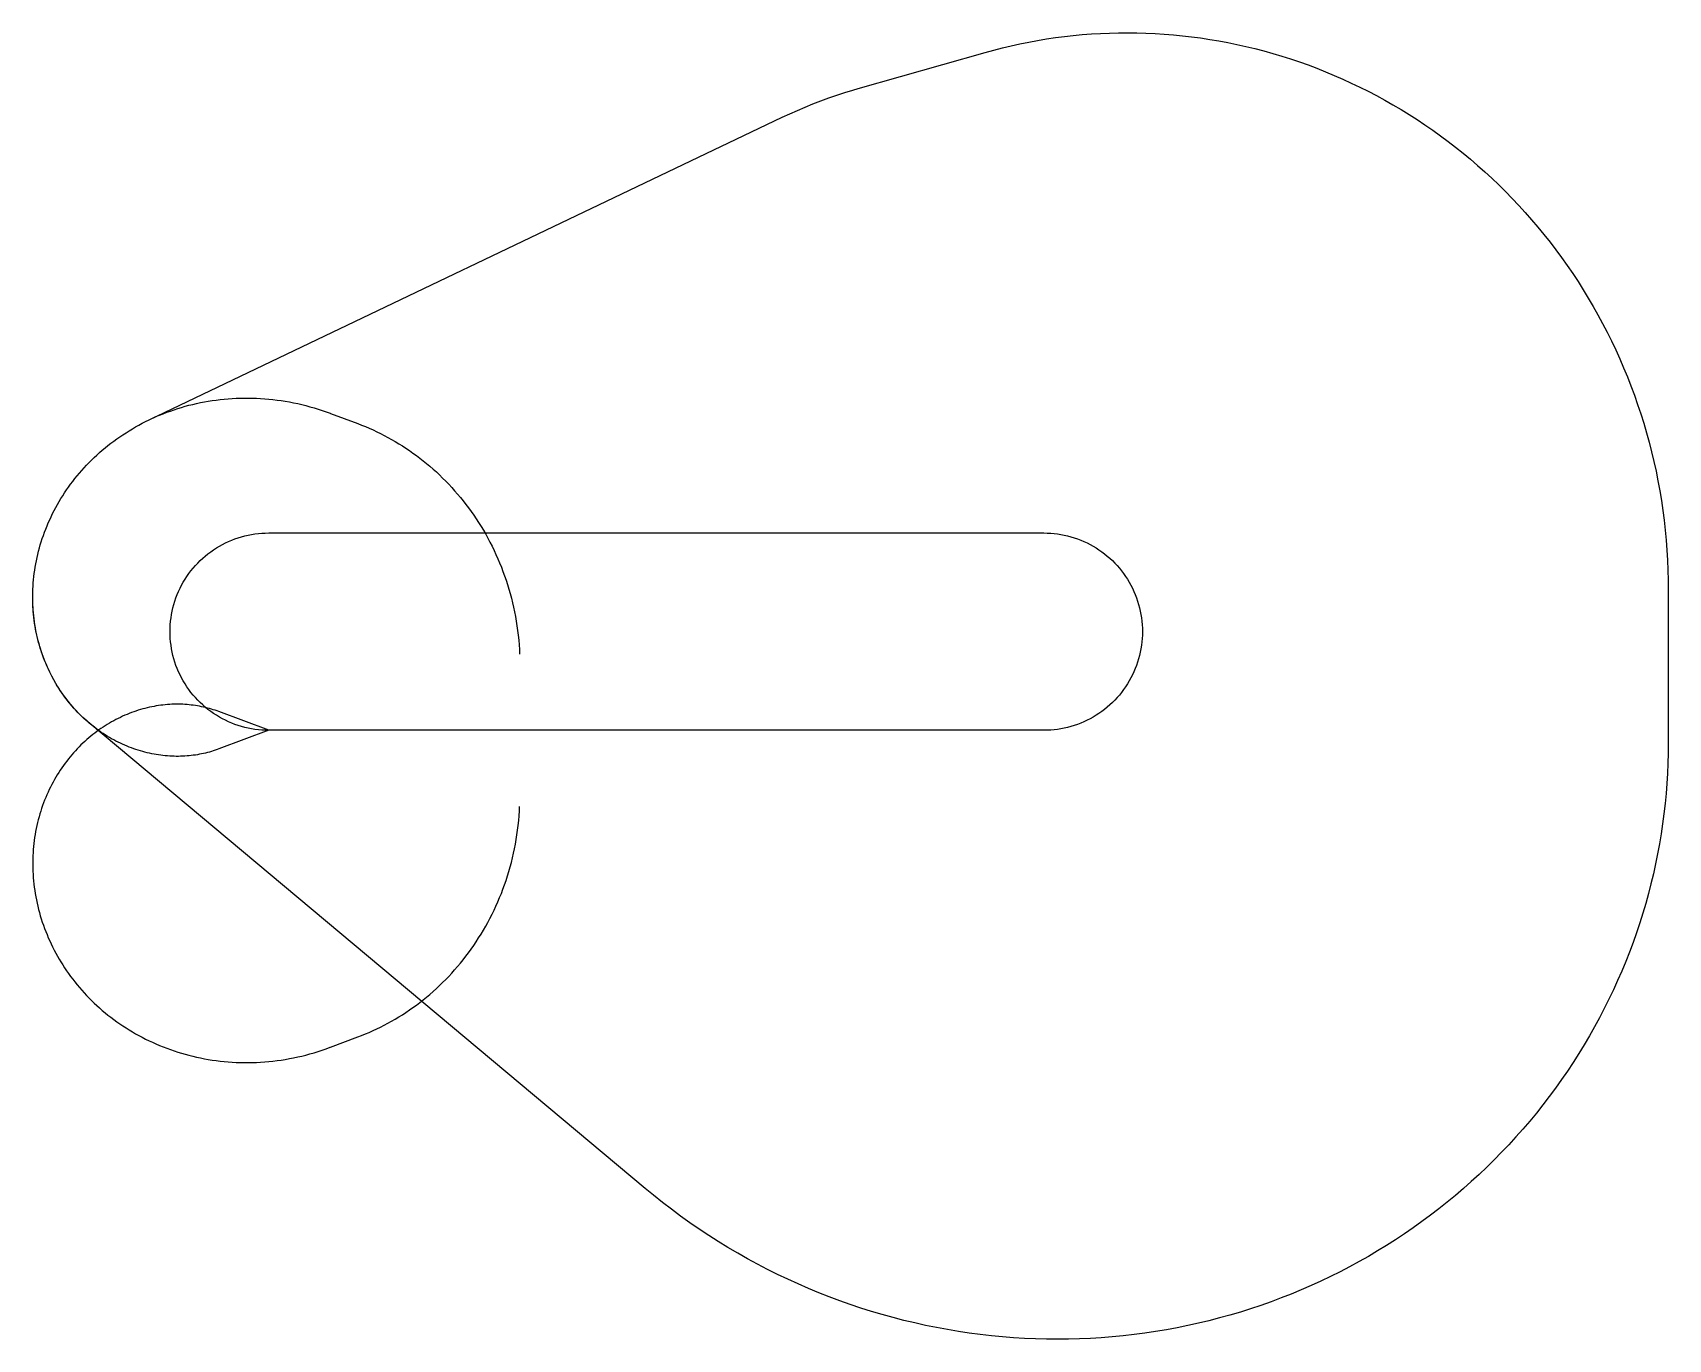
# Model space of a CAD drawing. Header units: metres. Extents: x -3536 to 20971, y -9124 to 10452.
import ezdxf

# ---------------------------------------------------------------- set-up
doc = ezdxf.new("R2010")
doc.units = ezdxf.units.M

msp = doc.modelspace()

# ---------------------------------------------------------------- linework, layer by layer
at = {"layer": 'NorminalTrack', "color": 1}
msp.add_lwpolyline([(0, 0), (0, 0), (-52, 1), (-103, 4), (-155, 8), (-206, 14), (-257, 22), (-307, 32), (-358, 44), (-408, 57), (-457, 72), (-506, 89), (-554, 108), (-601, 128), (-648, 150), (-694, 173), (-739, 198), (-784, 225), (-827, 253), (-869, 282), (-910, 313), (-950, 346), (-989, 380), (-1027, 415), (-1064, 452), (-1099, 489), (-1133, 528), (-1165, 568), (-1196, 610), (-1226, 652), (-1254, 695), (-1281, 739), (-1306, 784), (-1329, 830), (-1351, 877), (-1371, 925), (-1390, 973), (-1406, 1022), (-1421, 1071), (-1435, 1121), (-1446, 1171), (-1456, 1222), (-1464, 1273), (-1471, 1324), (-1475, 1376), (-1478, 1427), (-1479, 1479), (-1478, 1530), (-1475, 1582), (-1471, 1633), (-1464, 1684), (-1456, 1735), (-1446, 1786), (-1435, 1836), (-1421, 1886), (-1406, 1936), (-1390, 1984), (-1371, 2033), (-1351, 2080), (-1329, 2127), (-1306, 2173), (-1281, 2218), (-1254, 2262), (-1226, 2306), (-1196, 2348), (-1165, 2389), (-1133, 2429), (-1099, 2468), (-1064, 2506), (-1027, 2542), (-989, 2578), (-950, 2611), (-910, 2644), (-869, 2675), (-827, 2705), (-784, 2733), (-739, 2759), (-694, 2784), (-648, 2808), (-601, 2830), (-554, 2850), (-506, 2868), (-457, 2885), (-408, 2900), (-358, 2913), (-307, 2925), (-257, 2935), (-206, 2943), (-155, 2949), (-103, 2954), (-52, 2956), (0, 2957), (0, 2957), (11614, 2957), (11614, 2957), (11665, 2956), (11717, 2954), (11768, 2949), (11819, 2943), (11870, 2935), (11921, 2925), (11971, 2913), (12021, 2900), (12070, 2885), (12119, 2868), (12167, 2850), (12215, 2830), (12262, 2808), (12308, 2784), (12353, 2759), (12397, 2733), (12440, 2705), (12483, 2675), (12524, 2644), (12564, 2611), (12603, 2578), (12641, 2542), (12677, 2506), (12712, 2468), (12746, 2429), (12779, 2389), (12810, 2348), (12839, 2306), (12868, 2262), (12894, 2218), (12919, 2173), (12943, 2127), (12964, 2080), (12985, 2033), (13003, 1984), (13020, 1936), (13035, 1886), (13048, 1836), (13060, 1786), (13070, 1735), (13078, 1684), (13084, 1633), (13089, 1582), (13091, 1530), (13092, 1479), (13091, 1427), (13089, 1376), (13084, 1324), (13078, 1273), (13070, 1222), (13060, 1171), (13048, 1121), (13035, 1071), (13020, 1022), (13003, 973), (12985, 925), (12964, 877), (12943, 830), (12919, 784), (12894, 739), (12868, 695), (12839, 652), (12810, 610), (12779, 568), (12746, 528), (12712, 489), (12677, 452), (12641, 415), (12603, 380), (12564, 346), (12524, 313), (12483, 282), (12440, 253), (12397, 225), (12353, 198), (12308, 173), (12262, 150), (12215, 128), (12167, 108), (12119, 89), (12070, 72), (12021, 57), (11971, 44), (11921, 32), (11870, 22), (11819, 14), (11768, 8), (11717, 4), (11665, 1), (11614, 0), (0, 0)], dxfattribs=at)
at = {"layer": 'WindSpiral', "color": 5}
for points in [[(0, 0), (-747, -280), (-774, -290), (-802, -300), (-831, -309), (-859, -318), (-888, -326), (-918, -334), (-947, -341), (-977, -348), (-1007, -354), (-1037, -360), (-1068, -366), (-1099, -371), (-1130, -375), (-1161, -379), (-1192, -382), (-1224, -385), (-1256, -387), (-1288, -389), (-1320, -390), (-1353, -391), (-1385, -391), (-1418, -390), (-1451, -389), (-1484, -387), (-1517, -385), (-1551, -382), (-1584, -379), (-1618, -375), (-1651, -370), (-1685, -365), (-1718, -359), (-1752, -352), (-1786, -345), (-1820, -337), (-1854, -329), (-1887, -320), (-1921, -310), (-1955, -300), (-1989, -289), (-2022, -277), (-2056, -265), (-2090, -252), (-2123, -239), (-2156, -225), (-2190, -210), (-2223, -194), (-2256, -178), (-2289, -162), (-2321, -144), (-2354, -126), (-2386, -108), (-2419, -88), (-2451, -68), (-2482, -48), (-2514, -27), (-2545, -5), (-2576, 18), (-2607, 41), (-2637, 65), (-2667, 89), (-2697, 114), (-2727, 140), (-2756, 166), (-2785, 193), (-2813, 220), (-2841, 248), (-2869, 277), (-2897, 306), (-2923, 336), (-2950, 367), (-2976, 398), (-3002, 429), (-3027, 461), (-3052, 494), (-3076, 527), (-3099, 561), (-3123, 596), (-3145, 631), (-3168, 666), (-3189, 702), (-3210, 738), (-3231, 775), (-3251, 813), (-3270, 851), (-3289, 889), (-3307, 928), (-3325, 967), (-3341, 1007), (-3358, 1047), (-3373, 1088), (-3388, 1129), (-3403, 1170), (-3416, 1212), (-3429, 1254), (-3441, 1297), (-3453, 1340), (-3464, 1383), (-3474, 1427), (-3483, 1471), (-3492, 1515), (-3500, 1560), (-3507, 1605), (-3513, 1650), (-3519, 1695), (-3524, 1741), (-3528, 1787), (-3531, 1833), (-3534, 1879), (-3535, 1926), (-3536, 1972), (-3536, 2019), (-3535, 2066), (-3534, 2113), (-3531, 2160), (-3528, 2208), (-3524, 2255), (-3519, 2303), (-3513, 2350), (-3506, 2398), (-3499, 2446), (-3491, 2493), (-3481, 2541), (-3471, 2589), (-3460, 2636), (-3448, 2684), (-3436, 2732), (-3422, 2779), (-3408, 2826), (-3392, 2874), (-3376, 2921), (-3359, 2968), (-3341, 3015), (-3322, 3061), (-3303, 3108), (-3282, 3154), (-3261, 3200), (-3238, 3246), (-3215, 3292), (-3191, 3337), (-3166, 3382), (-3140, 3427), (-3114, 3471), (-3086, 3515), (-3058, 3559), (-3029, 3602), (-2999, 3645), (-2968, 3687), (-2936, 3730), (-2904, 3771), (-2870, 3812), (-2836, 3853), (-2801, 3893), (-2766, 3933), (-2729, 3972), (-2692, 4011), (-2654, 4049), (-2615, 4087), (-2575, 4124), (-2535, 4160), (-2493, 4196), (-2451, 4232), (-2409, 4266), (-2365, 4300), (-2321, 4333), (-2277, 4366), (-2231, 4398), (-2185, 4429), (-2138, 4459), (-2091, 4489), (-2043, 4518), (-1994, 4546), (-1944, 4574), (-1894, 4600), (-1844, 4626), (-1793, 4651), (-1793, 4651), (7693, 9184), (7807, 9237), (7922, 9288), (8038, 9338), (8155, 9385), (8273, 9431), (8392, 9474), (8512, 9515), (8633, 9555), (8754, 9592), (8834, 9615), (10735, 10156), (10864, 10192), (10994, 10225), (11125, 10256), (11256, 10285), (11388, 10312), (11521, 10336), (11654, 10358), (11788, 10378), (11922, 10395), (12056, 10410), (12191, 10423), (12327, 10434), (12463, 10442), (12599, 10447), (12735, 10451), (12871, 10452), (13008, 10450), (13144, 10446), (13281, 10440), (13418, 10431), (13555, 10420), (13691, 10407), (13828, 10391), (13964, 10373), (14101, 10352), (14237, 10329), (14372, 10304), (14508, 10276), (14643, 10246), (14778, 10213), (14912, 10178), (15046, 10141), (15179, 10101), (15312, 10059), (15444, 10014), (15575, 9968), (15706, 9918), (15836, 9867), (15966, 9813), (16094, 9757), (16222, 9698), (16348, 9638), (16474, 9575), (16599, 9509), (16723, 9442), (16845, 9372), (16967, 9300), (17087, 9226), (17207, 9150), (17325, 9071), (17442, 8991), (17557, 8908), (17671, 8823), (17784, 8736), (17896, 8647), (18006, 8556), (18114, 8463), (18221, 8368), (18326, 8271), (18430, 8172), (18532, 8072), (18633, 7969), (18732, 7864), (18829, 7758), (18924, 7650), (19018, 7540), (19109, 7428), (19199, 7315), (19287, 7200), (19373, 7083), (19457, 6965), (19539, 6845), (19619, 6724), (19697, 6601), (19773, 6476), (19847, 6351), (19918, 6223), (19988, 6095), (20055, 5965), (20120, 5834), (20183, 5701), (20244, 5567), (20302, 5432), (20358, 5296), (20412, 5159), (20463, 5021), (20512, 4882), (20559, 4741), (20603, 4600), (20645, 4458), (20684, 4315), (20721, 4171), (20756, 4027), (20788, 3882), (20817, 3736), (20844, 3589), (20868, 3442), (20890, 3294), (20909, 3146), (20926, 2997), (20940, 2848), (20952, 2698), (20960, 2548), (20967, 2398), (20970, 2248), (20971, 2114), (20971, -194), (20970, -345), (20966, -496), (20960, -647), (20950, -798), (20938, -949), (20924, -1099), (20907, -1250), (20887, -1401), (20864, -1551), (20839, -1701), (20812, -1851), (20781, -2000), (20748, -2149), (20712, -2298), (20674, -2446), (20633, -2594), (20590, -2741), (20543, -2887), (20495, -3033), (20443, -3178), (20390, -3322), (20333, -3465), (20274, -3608), (20212, -3749), (20148, -3890), (20082, -4030), (20013, -4168), (19941, -4306), (19867, -4442), (19790, -4577), (19712, -4711), (19630, -4844), (19547, -4976), (19460, -5106), (19372, -5234), (19281, -5362), (19188, -5487), (19093, -5612), (18995, -5734), (18895, -5855), (18793, -5975), (18689, -6093), (18583, -6209), (18474, -6323), (18364, -6435), (18251, -6546), (18137, -6655), (18020, -6762), (17901, -6867), (17781, -6970), (17658, -7071), (17534, -7169), (17408, -7266), (17280, -7361), (17150, -7453), (17019, -7544), (16886, -7632), (16751, -7718), (16615, -7801), (16477, -7882), (16337, -7961), (16196, -8038), (16054, -8112), (15910, -8184), (15765, -8253), (15618, -8320), (15470, -8384), (15321, -8446), (15171, -8505), (15020, -8562), (14867, -8616), (14713, -8667), (14559, -8716), (14403, -8762), (14247, -8805), (14089, -8846), (13931, -8884), (13772, -8919), (13612, -8952), (13451, -8982), (13290, -9009), (13129, -9033), (12966, -9054), (12803, -9073), (12640, -9088), (12476, -9101), (12312, -9111), (12148, -9118), (11983, -9123), (11819, -9124), (11654, -9123), (11488, -9118), (11323, -9111), (11158, -9101), (10993, -9088), (10828, -9072), (10663, -9053), (10498, -9032), (10334, -9007), (10170, -8980), (10006, -8949), (9843, -8916), (9680, -8880), (9517, -8841), (9355, -8799), (9194, -8754), (9034, -8707), (8874, -8656), (8714, -8603), (8556, -8547), (8399, -8488), (8242, -8427), (8086, -8362), (7932, -8295), (7778, -8225), (7626, -8152), (7474, -8077), (7324, -7998), (7175, -7918), (7028, -7834), (6881, -7748), (6737, -7659), (6593, -7568), (6451, -7474), (6311, -7377), (6172, -7278), (6035, -7177), (5899, -7073), (5765, -6966), (5643, -6866), (-2681, 101), (-2711, 126), (-2740, 152), (-2770, 178), (-2798, 206), (-2827, 233), (-2854, 262), (-2882, 291), (-2909, 320), (-2936, 350), (-2962, 381), (-2988, 412), (-3013, 444), (-3038, 477), (-3063, 510), (-3087, 543), (-3110, 577), (-3133, 612), (-3156, 647), (-3178, 683), (-3199, 719), (-3220, 756), (-3240, 793), (-3260, 830), (-3279, 869), (-3297, 907), (-3315, 946), (-3332, 986), (-3349, 1026), (-3365, 1066), (-3380, 1107), (-3395, 1148), (-3409, 1190), (-3422, 1232), (-3435, 1274), (-3447, 1317), (-3458, 1360), (-3469, 1404), (-3478, 1447), (-3487, 1491), (-3496, 1536), (-3503, 1581), (-3510, 1626), (-3516, 1671), (-3521, 1716), (-3526, 1762), (-3529, 1808), (-3532, 1854), (-3534, 1901), (-3536, 1947), (-3536, 1994), (-3536, 1998)], [(0, 0), (-747, -280), (-774, -290), (-802, -300), (-831, -309), (-859, -318), (-888, -326), (-918, -334), (-947, -341), (-977, -348), (-1007, -354), (-1037, -360), (-1068, -366), (-1099, -371), (-1130, -375), (-1161, -379), (-1192, -382), (-1224, -385), (-1256, -387), (-1288, -389), (-1320, -390), (-1353, -391), (-1385, -391), (-1418, -390), (-1451, -389), (-1484, -387), (-1517, -385), (-1551, -382), (-1584, -379), (-1618, -375), (-1651, -370), (-1685, -365), (-1718, -359), (-1752, -352), (-1786, -345), (-1820, -337), (-1854, -329), (-1887, -320), (-1921, -310), (-1955, -300), (-1989, -289), (-2022, -277), (-2056, -265), (-2090, -252), (-2123, -239), (-2156, -225), (-2190, -210), (-2223, -194), (-2256, -178), (-2289, -162), (-2321, -144), (-2354, -126), (-2386, -108), (-2419, -88), (-2451, -68), (-2482, -48), (-2514, -27), (-2545, -5), (-2576, 18), (-2607, 41), (-2637, 65), (-2667, 89), (-2697, 114), (-2727, 140), (-2756, 166), (-2785, 193), (-2813, 220), (-2841, 248), (-2869, 277), (-2897, 306), (-2923, 336), (-2950, 367), (-2976, 398), (-3002, 429), (-3027, 461), (-3052, 494), (-3076, 527), (-3099, 561), (-3123, 596), (-3145, 631), (-3168, 666), (-3189, 702), (-3210, 738), (-3231, 775), (-3251, 813), (-3270, 851), (-3289, 889), (-3307, 928), (-3325, 967), (-3341, 1007), (-3358, 1047), (-3373, 1088), (-3388, 1129), (-3403, 1170), (-3416, 1212), (-3429, 1254), (-3441, 1297), (-3453, 1340), (-3464, 1383), (-3474, 1427), (-3483, 1471), (-3492, 1515), (-3500, 1560), (-3507, 1605), (-3513, 1650), (-3519, 1695), (-3524, 1741), (-3528, 1787), (-3531, 1833), (-3534, 1879), (-3535, 1926), (-3536, 1972), (-3536, 2019), (-3535, 2066), (-3534, 2113), (-3531, 2160), (-3528, 2208), (-3524, 2255), (-3519, 2303), (-3513, 2350), (-3506, 2398), (-3499, 2446), (-3491, 2493), (-3481, 2541), (-3471, 2589), (-3460, 2636), (-3448, 2684), (-3436, 2732), (-3422, 2779), (-3408, 2826), (-3392, 2874), (-3376, 2921), (-3359, 2968), (-3341, 3015), (-3322, 3061), (-3303, 3108), (-3282, 3154), (-3261, 3200), (-3238, 3246), (-3215, 3292), (-3191, 3337), (-3166, 3382), (-3140, 3427), (-3114, 3471), (-3086, 3515), (-3058, 3559), (-3029, 3602), (-2999, 3645), (-2968, 3687), (-2936, 3730), (-2904, 3771), (-2870, 3812), (-2836, 3853), (-2801, 3893), (-2766, 3933), (-2729, 3972), (-2692, 4011), (-2654, 4049), (-2615, 4087), (-2575, 4124), (-2535, 4160), (-2493, 4196), (-2451, 4232), (-2409, 4266), (-2365, 4300), (-2321, 4333), (-2277, 4366), (-2231, 4398), (-2185, 4429), (-2138, 4459), (-2091, 4489), (-2043, 4518), (-1994, 4546), (-1944, 4574), (-1894, 4600), (-1844, 4626), (-1793, 4651), (-1741, 4675), (-1689, 4699), (-1636, 4721), (-1582, 4743), (-1528, 4764), (-1474, 4783), (-1419, 4802), (-1364, 4820), (-1308, 4837), (-1252, 4854), (-1195, 4869), (-1138, 4883), (-1080, 4896), (-1023, 4909), (-964, 4920), (-906, 4931), (-847, 4940), (-788, 4948), (-728, 4956), (-668, 4962), (-608, 4967), (-548, 4972), (-487, 4975), (-427, 4977), (-366, 4978), (-305, 4978), (-244, 4977), (-182, 4975), (-121, 4972), (-59, 4968), (2, 4962), (64, 4956), (126, 4948), (188, 4940), (249, 4930), (311, 4919), (373, 4907), (434, 4894), (496, 4880), (557, 4865), (618, 4848), (680, 4831), (741, 4812), (801, 4792), (862, 4772), (922, 4750), (927, 4748), (1335, 4595), (1392, 4573), (1449, 4550), (1506, 4526), (1563, 4500), (1619, 4474), (1675, 4447), (1731, 4418), (1786, 4389), (1841, 4358), (1896, 4327), (1950, 4294), (2004, 4261), (2057, 4226), (2109, 4190), (2162, 4154), (2213, 4116), (2264, 4078), (2315, 4038), (2365, 3997), (2415, 3956), (2463, 3913), (2512, 3870), (2559, 3826), (2606, 3780), (2652, 3734), (2698, 3687), (2742, 3639), (2786, 3590), (2830, 3540), (2872, 3489), (2914, 3438), (2955, 3385), (2995, 3332), (3034, 3278), (3072, 3223), (3110, 3168), (3146, 3111), (3182, 3054), (3217, 2996), (3251, 2937), (3283, 2878), (3315, 2818), (3346, 2757), (3376, 2696), (3405, 2634), (3433, 2571), (3460, 2507), (3486, 2443), (3510, 2379), (3534, 2314), (3557, 2248), (3578, 2182), (3598, 2115), (3618, 2048), (3636, 1980), (3653, 1912), (3668, 1843), (3683, 1774), (3696, 1705), (3709, 1635), (3720, 1565), (3730, 1494), (3738, 1424), (3746, 1352), (3752, 1281), (3757, 1209), (3760, 1143)], [(0, 0), (-747, 280), (-774, 290), (-802, 300), (-831, 309), (-859, 318), (-888, 326), (-918, 334), (-947, 341), (-977, 348), (-1007, 354), (-1037, 360), (-1068, 366), (-1099, 371), (-1130, 375), (-1161, 379), (-1192, 382), (-1224, 385), (-1256, 387), (-1288, 389), (-1320, 390), (-1353, 391), (-1385, 391), (-1418, 390), (-1451, 389), (-1484, 387), (-1517, 385), (-1551, 382), (-1584, 379), (-1618, 375), (-1651, 370), (-1685, 365), (-1718, 359), (-1752, 352), (-1786, 345), (-1820, 337), (-1854, 329), (-1887, 320), (-1921, 310), (-1955, 300), (-1989, 289), (-2022, 277), (-2056, 265), (-2090, 252), (-2123, 239), (-2156, 225), (-2190, 210), (-2223, 194), (-2256, 178), (-2289, 162), (-2321, 144), (-2354, 126), (-2386, 108), (-2419, 88), (-2451, 68), (-2482, 48), (-2514, 27), (-2545, 5), (-2576, -18), (-2607, -41), (-2637, -65), (-2667, -89), (-2697, -114), (-2727, -140), (-2756, -166), (-2785, -193), (-2813, -220), (-2841, -248), (-2869, -277), (-2897, -306), (-2923, -336), (-2950, -367), (-2976, -398), (-3002, -429), (-3027, -461), (-3052, -494), (-3076, -527), (-3099, -561), (-3123, -596), (-3145, -631), (-3168, -666), (-3189, -702), (-3210, -738), (-3231, -775), (-3251, -813), (-3270, -851), (-3289, -889), (-3307, -928), (-3325, -967), (-3341, -1007), (-3358, -1047), (-3373, -1088), (-3388, -1129), (-3403, -1170), (-3416, -1212), (-3429, -1254), (-3441, -1297), (-3453, -1340), (-3464, -1383), (-3474, -1427), (-3483, -1471), (-3492, -1515), (-3500, -1560), (-3507, -1605), (-3513, -1650), (-3519, -1695), (-3524, -1741), (-3528, -1787), (-3531, -1833), (-3534, -1879), (-3535, -1926), (-3536, -1972), (-3536, -2019), (-3535, -2066), (-3534, -2113), (-3531, -2160), (-3528, -2208), (-3524, -2255), (-3519, -2303), (-3513, -2350), (-3506, -2398), (-3499, -2446), (-3491, -2493), (-3481, -2541), (-3471, -2589), (-3460, -2636), (-3448, -2684), (-3436, -2732), (-3422, -2779), (-3408, -2826), (-3392, -2874), (-3376, -2921), (-3359, -2968), (-3341, -3015), (-3322, -3061), (-3303, -3108), (-3282, -3154), (-3261, -3200), (-3238, -3246), (-3215, -3292), (-3191, -3337), (-3166, -3382), (-3140, -3427), (-3114, -3471), (-3086, -3515), (-3058, -3559), (-3029, -3602), (-2999, -3645), (-2968, -3687), (-2936, -3730), (-2904, -3771), (-2870, -3812), (-2836, -3853), (-2801, -3893), (-2766, -3933), (-2729, -3972), (-2692, -4011), (-2654, -4049), (-2615, -4087), (-2575, -4124), (-2535, -4160), (-2493, -4196), (-2451, -4232), (-2409, -4266), (-2365, -4300), (-2321, -4333), (-2277, -4366), (-2231, -4398), (-2185, -4429), (-2138, -4459), (-2091, -4489), (-2043, -4518), (-1994, -4546), (-1944, -4574), (-1894, -4600), (-1844, -4626), (-1793, -4651), (-1741, -4675), (-1689, -4699), (-1636, -4721), (-1582, -4743), (-1528, -4764), (-1474, -4783), (-1419, -4802), (-1364, -4820), (-1308, -4837), (-1252, -4854), (-1195, -4869), (-1138, -4883), (-1080, -4896), (-1023, -4909), (-964, -4920), (-906, -4931), (-847, -4940), (-788, -4948), (-728, -4956), (-668, -4962), (-608, -4967), (-548, -4972), (-487, -4975), (-427, -4977), (-366, -4978), (-305, -4978), (-244, -4977), (-182, -4975), (-121, -4972), (-59, -4968), (2, -4962), (64, -4956), (126, -4948), (188, -4940), (249, -4930), (311, -4919), (373, -4907), (434, -4894), (496, -4880), (557, -4865), (618, -4848), (680, -4831), (741, -4812), (801, -4792), (862, -4772), (922, -4750), (927, -4748), (1335, -4595), (1392, -4573), (1449, -4550), (1506, -4526), (1563, -4500), (1619, -4474), (1675, -4447), (1731, -4418), (1786, -4389), (1841, -4358), (1896, -4327), (1950, -4294), (2004, -4261), (2057, -4226), (2109, -4190), (2162, -4154), (2213, -4116), (2264, -4078), (2315, -4038), (2365, -3997), (2415, -3956), (2463, -3913), (2512, -3870), (2559, -3826), (2606, -3780), (2652, -3734), (2698, -3687), (2742, -3639), (2786, -3590), (2830, -3540), (2872, -3489), (2914, -3438), (2955, -3385), (2995, -3332), (3034, -3278), (3072, -3223), (3110, -3168), (3146, -3111), (3182, -3054), (3217, -2996), (3251, -2937), (3283, -2878), (3315, -2818), (3346, -2757), (3376, -2696), (3405, -2634), (3433, -2571), (3460, -2507), (3486, -2443), (3510, -2379), (3534, -2314), (3557, -2248), (3578, -2182), (3598, -2115), (3618, -2048), (3636, -1980), (3653, -1912), (3668, -1843), (3683, -1774), (3696, -1705), (3709, -1635), (3720, -1565), (3730, -1494), (3738, -1424), (3746, -1352), (3752, -1281), (3757, -1209), (3760, -1143)]]:
    msp.add_lwpolyline(points, dxfattribs=at)

doc.saveas('drawing.dxf')
